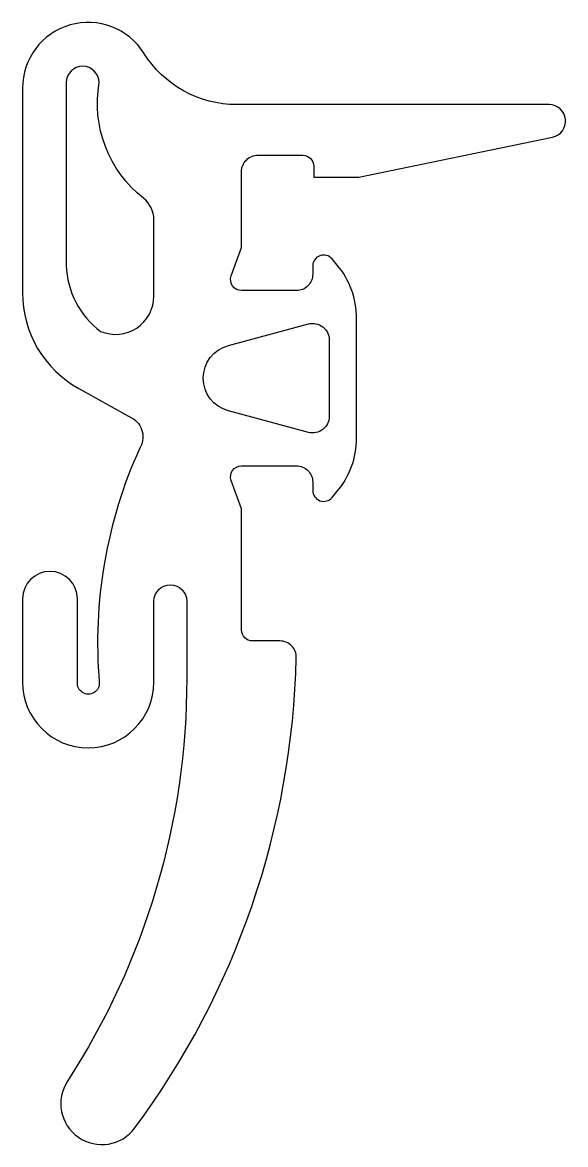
# Model space of a CAD drawing. Header units: millimetres. Extents: x -4 to 5.9, y -19 to 1.5.
import ezdxf

# ---------------------------------------------------------------- set-up
doc = ezdxf.new("R2010")
doc.units = ezdxf.units.MM

msp = doc.modelspace()

# ---------------------------------------------------------------- linework, layer by layer
for points in [[(-0.089, 0, -0.258199), (-1.783, 0.938, 0.753078), (-4, 0.301), (-4, -3.438, 0.272631), (-2.97, -5.187), (-2.006, -5.721, -0.434812), (-1.865, -6.289, 0.127957), (-2.597, -10.552, -1.086153), (-2.997, -10.552), (-2.997, -9.028, 1), (-3.997, -9.028), (-4, -10.552, 1), (-1.6, -10.552), (-1.6, -9.073, -1), (-1, -9.073), (-1, -10.486, -0.145028), (-3.179, -17.84, 0.969474), (-1.948, -18.695, 0.154994), (1, -10.105, 0.420968), (0.7, -9.798), (0.2, -9.798, -0.414214), (0, -9.598), (0, -7.383), (-0.188, -6.866, -0.520567), (0, -6.598), (1, -6.598, -0.414214), (1.3, -6.898), (1.3, -7.048, 0.700207), (1.653, -7.177), (1.749, -7.062, 0.176327), (2.1, -6.098), (2.1, -3.898, 0.176327), (1.749, -2.934), (1.653, -2.819, 0.700208), (1.3, -2.948), (1.3, -3.098, -0.414214), (1, -3.398), (0, -3.398, -0.520567), (-0.188, -3.13), (0, -2.613), (0, -1.225, -0.414214), (0.3, -0.925), (1.12, -0.925, -0.414214), (1.32, -1.125), (1.32, -1.325), (2.141, -1.325), (5.676, -0.595, 0.903019), (5.616, -0.001), (-0.089, 0)], [(-1.6, -2.101, 0.22978), (-1.791, -1.709, -0.275182), (-2.6, 0.401, 1), (-3.2, 0.401), (-3.2, -2.938, 0.228268), (-2.574, -4.143, 0.537319), (-1.6, -3.498), (-1.6, -2.101)], [(-0.241, -5.595, -0.767327), (-0.241, -4.4), (1.222, -4.008, -0.493145), (1.6, -4.298), (1.6, -5.698, -0.493145), (1.222, -5.988), (-0.241, -5.595)]]:
    msp.add_lwpolyline(points, format="xyb", close=True)

doc.saveas('drawing.dxf')
